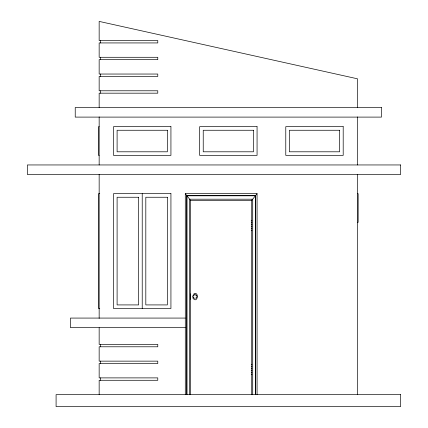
<?xml version="1.0" encoding="UTF-8"?>
<svg xmlns="http://www.w3.org/2000/svg" width="428" height="428" viewBox="0 0 428 428"><rect width="100%" height="100%" fill="white"/><g stroke="black" fill="none" stroke-linecap="round" stroke-linejoin="round"><path stroke-width="0.64" d="M192.627 295.759L192.627 297.396M196.885 297.214L196.885 295.941M196.361 297.562L195.799 298.279L196.11 297.979M257.067 193.665L251.723 200.459L190.637 200.459L185.292 193.665L257.067 193.665L257.067 394.637M193.269 294.346C199.544 289.756 197.87 304.618 192.878 298.156M194.526 294.207L195.526 294.207M99.157 126.672L98.558 126.672L98.558 155.38L99.157 155.38M99.756 193.665L98.558 193.665L98.558 308.508L99.756 308.508M357.551 193.665L358.15 193.665L358.15 222.373L357.551 222.373M251.461 220.848L251.953 220.848M251.461 222.79L251.953 222.79M251.461 224.732L251.953 224.732M251.461 226.674L251.953 226.674M251.461 228.616L251.953 228.616M251.461 230.558L251.953 230.558M190.637 293.908L190.637 299.247M185.292 318.074L70.449 318.074L70.449 327.645L185.292 327.645M251.461 364.538L251.953 364.538M251.461 366.48L251.953 366.48M251.461 368.422L251.953 368.422M251.461 370.364L251.953 370.364M251.461 372.307L251.953 372.307M251.461 374.249L251.953 374.249M357.551 107.53L357.551 78.822L99.157 21.4L99.157 40.542L157.777 40.542L157.777 42.934L99.157 42.934L99.157 57.288L157.777 57.288L157.777 59.679L99.157 59.679L99.157 74.039L157.777 74.039L157.777 76.43L99.157 76.43L99.157 90.784L157.777 90.784L157.777 93.176L99.157 93.176L99.157 107.53M357.551 116.919L357.551 164.951M357.551 174.303L357.551 394.637M255.618 394.637L255.618 195.51L186.742 195.51L186.742 394.637M255.388 394.637L255.388 195.799L186.972 195.799L186.972 394.637M252.713 394.637L252.713 199.197L189.641 199.197L189.641 394.637M251.723 199.93L251.723 394.637M190.637 200.459L190.637 394.637M185.292 193.665L185.292 394.637M142.224 193.665L142.224 308.508M100.355 40.542L100.355 42.934M100.355 57.288L100.355 59.679M100.355 74.039L100.355 76.43M100.355 90.784L100.355 93.176M100.355 344.396L100.355 346.787M100.355 361.141L100.355 363.533M100.355 377.892L100.355 380.283M99.157 116.919L99.157 164.951M99.157 174.292L99.157 318.379M99.157 327.72L99.157 344.396L157.777 344.396L157.777 346.787L99.157 346.787L99.157 361.141L157.777 361.141L157.777 363.533L99.157 363.533L99.157 377.892L157.777 377.892L157.777 380.283L99.157 380.283L99.157 394.637M193.686 295.593L193.531 296.069L193.686 295.593M194.253 294.876L193.943 295.181L194.253 294.876M381.476 107.53L75.232 107.53L75.232 117.101L381.476 117.101L381.476 107.53M170.933 126.672L113.511 126.672L113.511 155.38L170.933 155.38L170.933 126.672M257.067 126.672L199.646 126.672L199.646 155.38L257.067 155.38L257.067 126.672M343.197 126.672L285.776 126.672L285.776 155.38L343.197 155.38L343.197 126.672M167.348 130.262L117.101 130.262L117.101 151.796L167.348 151.796L167.348 130.262M253.478 130.262L203.236 130.262L203.236 151.796L253.478 151.796L253.478 130.262M339.607 130.262L289.365 130.262L289.365 151.796L339.607 151.796L339.607 130.262M400.619 164.951L27.381 164.951L27.381 174.522L400.619 174.522L400.619 164.951M170.933 193.665L113.511 193.665L113.511 308.508L170.933 308.508L170.933 193.665M138.635 197.255L117.101 197.255L117.101 304.918L138.635 304.918L138.635 197.255M167.348 197.255L145.814 197.255L145.814 304.918L167.348 304.918L167.348 197.255M400.619 394.637L56.089 394.637L56.089 406.6L400.619 406.6L400.619 394.637M196.115 295.186L195.799 294.876L196.361 295.593L196.126 295.197M194.253 298.279L193.932 297.968L194.242 298.273M193.686 297.562L193.531 297.085L193.681 297.546"/></g></svg>
